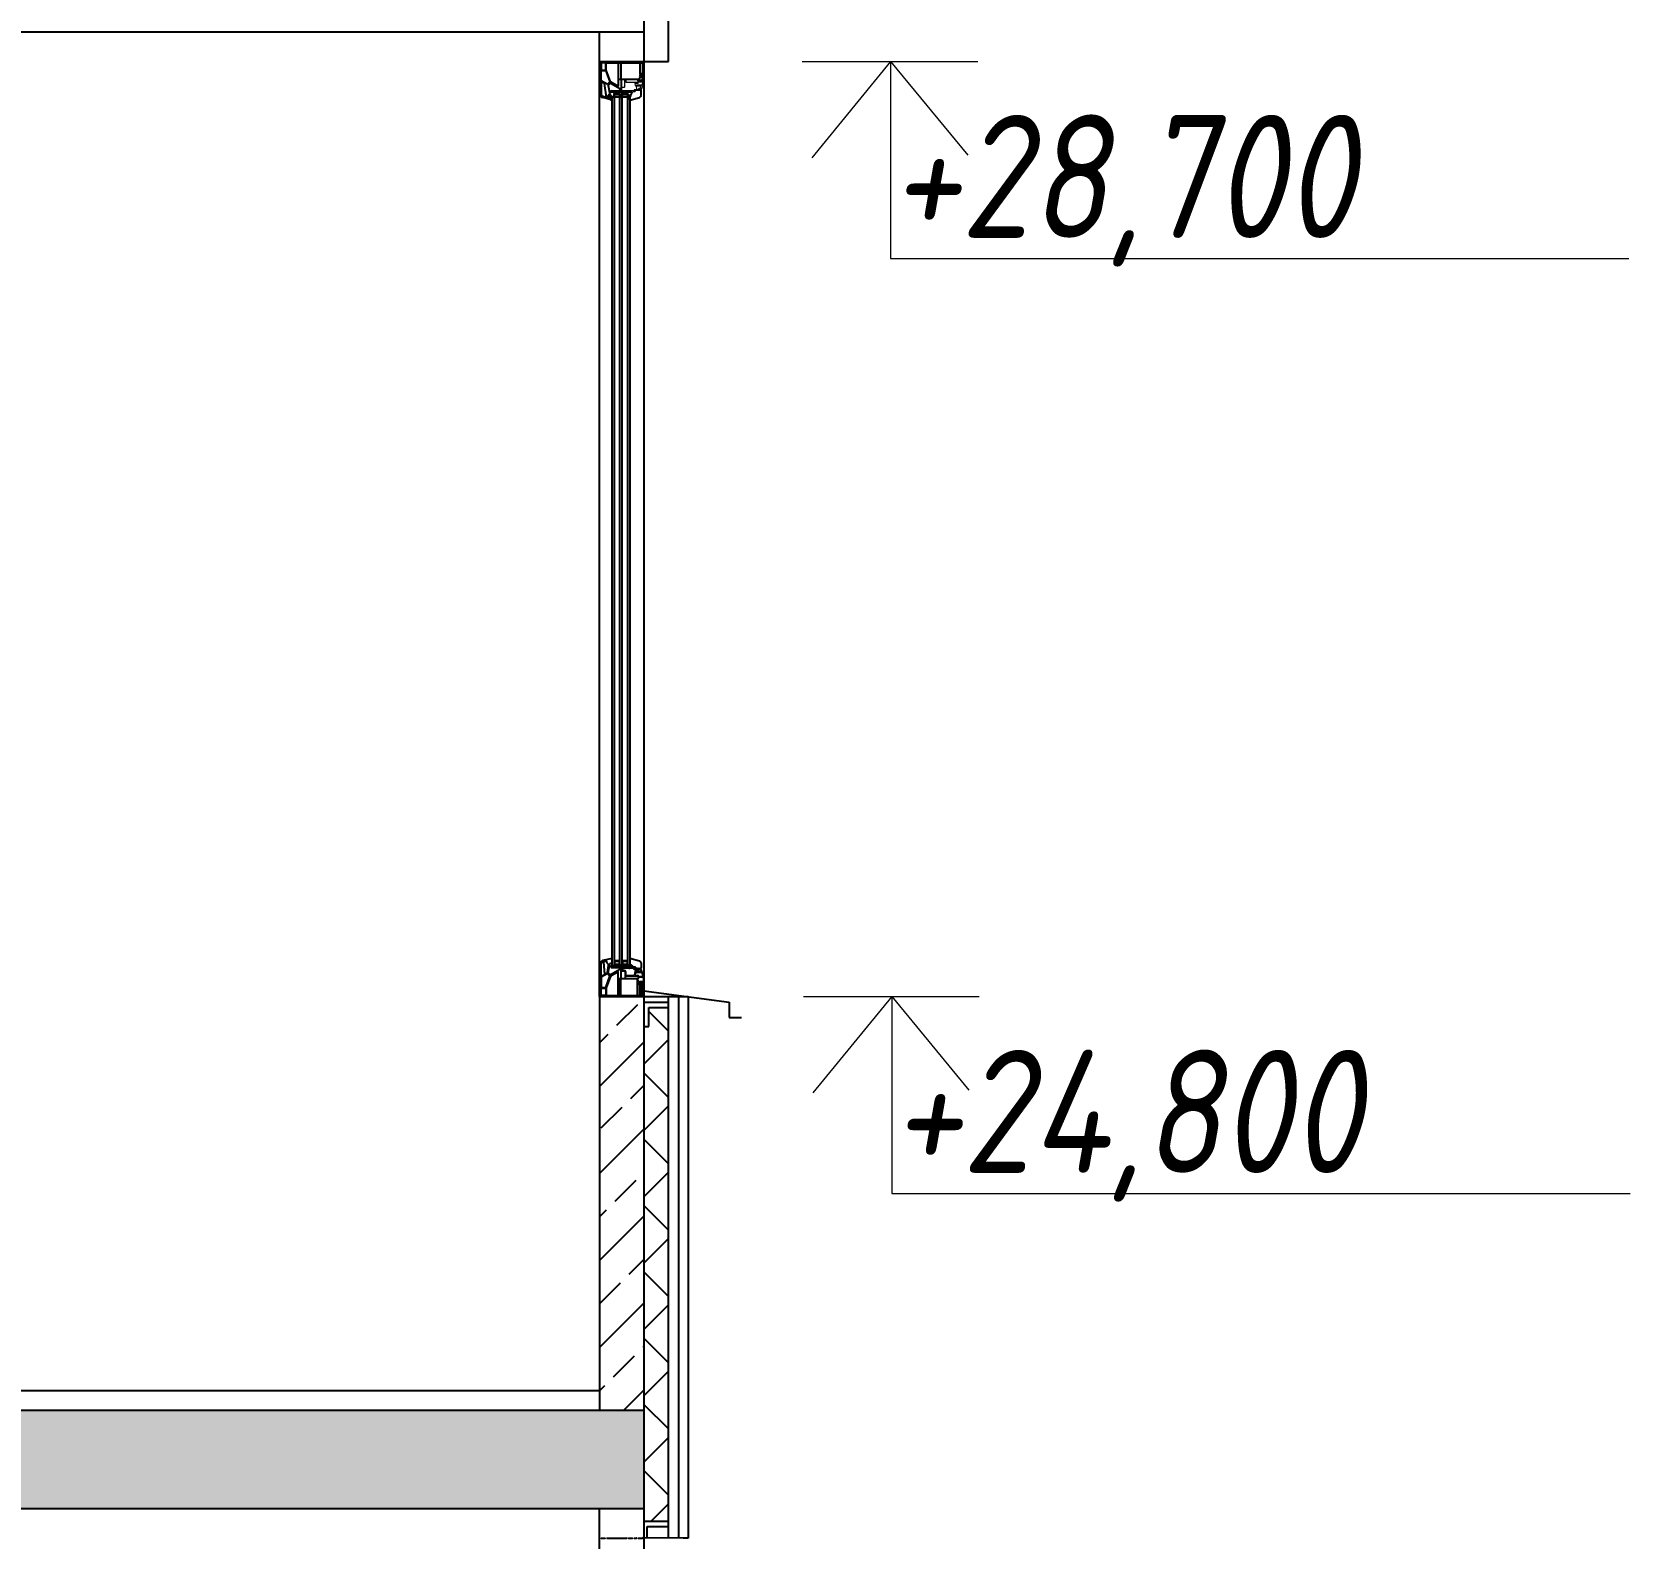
# Model space of a CAD drawing. Header units: millimetres. Extents: x -257254 to 390979, y -202328 to 355504.
# Drawn here: x 100926 to 104172, y 60875 to 63935 of the extents above; entities that cross this region are included whole.
import ezdxf
from ezdxf.enums import TextEntityAlignment as Align

# ---------------------------------------------------------------- set-up
doc = ezdxf.new("R2010")
doc.units = ezdxf.units.MM
doc.layers.get('0').update_dxf_attribs({"lineweight": 25})
for name, color, linetype in [('G_S1', 3, 'Continuous'), ('GASKET', 5, 'Continuous'), ('PVC', 7, 'Continuous'), ('разрез', 40, 'Continuous')]:
    doc.layers.add(name, color=color, linetype=linetype)
doc.layers.add('RAZMER', color=250, linetype='Continuous', lineweight=13)
doc.layers.add('покрытия', color=6, linetype='Continuous', lineweight=18)
doc.styles.add('SIMPLEX', font='simplex.shx', dxfattribs={"width": 0.8, "oblique": 10})

msp = doc.modelspace()

# ---------------------------------------------------------------- hatches: boundary and pattern name
at = {"layer": 'разрез'}
h = msp.add_hatch(dxfattribs=at)
h.set_pattern_fill('JIS_STN_2.5', color=256, scale=50)
h.set_pattern_definition([(45, (-80.35, 20975.46), (-88.38835, 88.38835), []), (45, (7.9, 20975.46), (-88.38835, 88.38835), [60, -25])])
h.paths.add_polyline_path([(102168.67558, 61950.80058), (102157.29381, 61975.34196), (102090.48815, 61975.34196), (102078.67558, 61950.80058), (102078.67558, 61135.34196), (102168.67558, 61135.34196)])
h = msp.add_hatch(dxfattribs=at)
h.set_pattern_fill('NET', color=256, scale=30, angle=45)
h.set_pattern_definition([(45, (-80, 0), (-67.35192, 67.35192), []), (135, (-80, 0), (-67.35192, -67.35192), [])])
h.paths.add_polyline_path([(102219.02596, 61953.3795), (102179.02596, 61953.3795), (102179.02596, 61914.47947), (102169.02596, 61914.47947), (102169.02596, 60909.00971), (102219.02596, 60909.00971)])
h = msp.add_hatch(dxfattribs=at)
h.set_pattern_fill('JIS_STN_2.5', color=256, scale=50)
h.set_pattern_definition([(45, (1e-07, 21000), (-88.38835, 88.38835), []), (45, (88.25, 21000), (-88.38835, 88.38835), [60, -25])])
h.paths.add_polyline_path([(92229.02595, 61135.34196), (89829.02595, 61135.34196), (89829.02595, 60935.34196), (92229.02595, 60935.34196)])
h.paths.add_polyline_path([(96429.02596, 61135.34196), (92229.02596, 61135.34196), (92229.02596, 61015.34196), (92229.02595, 60935.34196), (96429.02596, 60935.34196)])
h.paths.add_polyline_path([(100629.02596, 61135.34196), (96429.02596, 61135.34196), (96429.02596, 60935.34196), (100629.02596, 60935.34196)])
h.paths.add_polyline_path([(102169.02596, 61135.34196), (100629.02596, 61135.34196), (100629.02596, 60935.34196), (102169.02596, 60935.34196)])

# ---------------------------------------------------------------- linework, layer by layer
at = {"color": 1, "linetype": 'Continuous', "lineweight": 25}
for p, q in [((102102.22347, 63812.94867), (102142.23375, 63815.93684)), ((102142.23375, 63812.94867), (102102.22347, 63815.93684)), ((102102.22347, 62037.62609), (102142.23375, 62034.63792)), ((102142.23375, 62037.62609), (102102.22347, 62034.63792))]:
    msp.add_line(p, q, dxfattribs=at)
at = {"color": 5}
for p, q in [((102109.26072, 63809.16832), (102108.26072, 63809.16832)), ((102109.26072, 63808.16832), (102108.26072, 63808.16832)), ((102109.26072, 63807.16832), (102108.26072, 63807.16832)), ((102109.26072, 63806.16832), (102108.26072, 63806.16832)), ((102109.26072, 63805.16832), (102108.26072, 63805.16832)), ((102109.26072, 63804.16832), (102108.26072, 63804.16832)), ((102109.26072, 63803.66832), (102108.26072, 63803.66832)), ((102109.26072, 63809.16832), (102109.26072, 63810.16832)), ((102109.26072, 63803.66832), (102109.26072, 63802.66832)), ((102110.26072, 63809.16832), (102110.26072, 63810.16832)), ((102110.26072, 63803.66832), (102110.26072, 63802.66832)), ((102111.26072, 63809.16832), (102111.26072, 63810.16832)), ((102111.26072, 63803.66832), (102111.26072, 63802.66832)), ((102112.26072, 63809.16832), (102112.26072, 63810.16832)), ((102112.26072, 63803.66832), (102112.26072, 63802.66832)), ((102113.26072, 63809.16832), (102113.26072, 63810.16832)), ((102113.26072, 63803.66832), (102113.26072, 63802.66832)), ((102114.26072, 63809.16832), (102114.26072, 63810.16832)), ((102114.26072, 63803.66832), (102114.26072, 63802.66832)), ((102115.26072, 63809.16832), (102115.26072, 63810.16832)), ((102115.26072, 63803.66832), (102115.26072, 63802.66832)), ((102116.26072, 63809.16832), (102116.26072, 63810.16832)), ((102116.26072, 63803.66832), (102116.26072, 63802.66832)), ((102117.26072, 63809.16832), (102117.26072, 63810.16832)), ((102117.26072, 63803.66832), (102117.26072, 63802.66832)), ((102118.26072, 63809.16832), (102118.26072, 63810.16832)), ((102118.26072, 63803.66832), (102118.26072, 63802.66832)), ((102119.26072, 63809.16832), (102119.26072, 63810.16832)), ((102119.26072, 63809.16832), (102119.26072, 63810.16832)), ((102119.26072, 63809.16832), (102120.26072, 63809.16832)), ((102120.26072, 63808.16832), (102119.26072, 63808.16832)), ((102120.26072, 63807.16832), (102119.26072, 63807.16832)), ((102120.26072, 63806.16832), (102119.26072, 63806.16832)), ((102120.26072, 63805.16832), (102119.26072, 63805.16832)), ((102120.26072, 63804.16832), (102119.26072, 63804.16832)), ((102119.26072, 63803.66832), (102119.26072, 63802.66832)), ((102119.26072, 63803.66832), (102119.26072, 63802.66832)), ((102119.26072, 63803.66832), (102120.26072, 63803.66832)), ((102120.26072, 63809.16832), (102120.26072, 63810.16832)), ((102120.26072, 63803.66832), (102120.26072, 63802.66832)), ((102125.26072, 63809.16832), (102124.26072, 63809.16832)), ((102125.26072, 63808.16832), (102124.26072, 63808.16832)), ((102125.26072, 63807.16832), (102124.26072, 63807.16832)), ((102125.26072, 63806.16832), (102124.26072, 63806.16832)), ((102125.26072, 63805.16832), (102124.26072, 63805.16832)), ((102125.26072, 63804.16832), (102124.26072, 63804.16832)), ((102125.26072, 63803.66832), (102124.26072, 63803.66832)), ((102125.26072, 63809.16832), (102125.26072, 63810.16832)), ((102125.26072, 63803.66832), (102125.26072, 63802.66832)), ((102126.26072, 63809.16832), (102126.26072, 63810.16832)), ((102126.26072, 63803.66832), (102126.26072, 63802.66832)), ((102127.26072, 63809.16832), (102127.26072, 63810.16832)), ((102127.26072, 63803.66832), (102127.26072, 63802.66832)), ((102128.26072, 63809.16832), (102128.26072, 63810.16832)), ((102128.26072, 63803.66832), (102128.26072, 63802.66832)), ((102129.26072, 63809.16832), (102129.26072, 63810.16832)), ((102129.26072, 63803.66832), (102129.26072, 63802.66832)), ((102130.26072, 63809.16832), (102130.26072, 63810.16832)), ((102130.26072, 63803.66832), (102130.26072, 63802.66832)), ((102131.26072, 63809.16832), (102131.26072, 63810.16832)), ((102131.26072, 63803.66832), (102131.26072, 63802.66832)), ((102132.26072, 63809.16832), (102132.26072, 63810.16832)), ((102132.26072, 63803.66832), (102132.26072, 63802.66832)), ((102133.26072, 63809.16832), (102133.26072, 63810.16832)), ((102133.26072, 63803.66832), (102133.26072, 63802.66832)), ((102134.26072, 63809.16832), (102134.26072, 63810.16832)), ((102134.26072, 63803.66832), (102134.26072, 63802.66832)), ((102135.26072, 63809.16832), (102135.26072, 63810.16832)), ((102135.26072, 63809.16832), (102135.26072, 63810.16832)), ((102135.26072, 63809.16832), (102136.26072, 63809.16832)), ((102136.26072, 63808.16832), (102135.26072, 63808.16832)), ((102136.26072, 63807.16832), (102135.26072, 63807.16832)), ((102136.26072, 63806.16832), (102135.26072, 63806.16832)), ((102136.26072, 63805.16832), (102135.26072, 63805.16832)), ((102136.26072, 63804.16832), (102135.26072, 63804.16832)), ((102135.26072, 63803.66832), (102135.26072, 63802.66832)), ((102135.26072, 63803.66832), (102135.26072, 63802.66832)), ((102135.26072, 63803.66832), (102136.26072, 63803.66832)), ((102136.26072, 63809.16832), (102136.26072, 63810.16832)), ((102136.26072, 63803.66832), (102136.26072, 63802.66832)), ((102109.26072, 62046.90644), (102108.26072, 62046.90644)), ((102109.26072, 62046.40644), (102108.26072, 62046.40644)), ((102109.26072, 62046.90644), (102109.26072, 62047.90644)), ((102110.26072, 62046.90644), (102110.26072, 62047.90644)), ((102111.26072, 62046.90644), (102111.26072, 62047.90644)), ((102112.26072, 62046.90644), (102112.26072, 62047.90644)), ((102113.26072, 62046.90644), (102113.26072, 62047.90644)), ((102114.26072, 62046.90644), (102114.26072, 62047.90644)), ((102115.26072, 62046.90644), (102115.26072, 62047.90644)), ((102116.26072, 62046.90644), (102116.26072, 62047.90644)), ((102117.26072, 62046.90644), (102117.26072, 62047.90644)), ((102118.26072, 62046.90644), (102118.26072, 62047.90644)), ((102119.26072, 62046.90644), (102119.26072, 62047.90644)), ((102119.26072, 62046.90644), (102119.26072, 62047.90644)), ((102119.26072, 62046.90644), (102120.26072, 62046.90644)), ((102120.26072, 62046.40644), (102119.26072, 62046.40644)), ((102120.26072, 62046.90644), (102120.26072, 62047.90644)), ((102125.26072, 62046.90644), (102124.26072, 62046.90644)), ((102125.26072, 62046.40644), (102124.26072, 62046.40644)), ((102125.26072, 62046.90644), (102125.26072, 62047.90644)), ((102126.26072, 62046.90644), (102126.26072, 62047.90644)), ((102127.26072, 62046.90644), (102127.26072, 62047.90644)), ((102128.26072, 62046.90644), (102128.26072, 62047.90644)), ((102129.26072, 62046.90644), (102129.26072, 62047.90644)), ((102130.26072, 62046.90644), (102130.26072, 62047.90644)), ((102131.26072, 62046.90644), (102131.26072, 62047.90644)), ((102132.26072, 62046.90644), (102132.26072, 62047.90644)), ((102133.26072, 62046.90644), (102133.26072, 62047.90644)), ((102134.26072, 62046.90644), (102134.26072, 62047.90644)), ((102135.26072, 62046.90644), (102135.26072, 62047.90644)), ((102135.26072, 62046.90644), (102135.26072, 62047.90644)), ((102135.26072, 62046.90644), (102136.26072, 62046.90644)), ((102136.26072, 62046.40644), (102135.26072, 62046.40644)), ((102136.26072, 62046.90644), (102136.26072, 62047.90644)), ((102109.26072, 62045.40644), (102108.26072, 62045.40644)), ((102109.26072, 62044.40644), (102108.26072, 62044.40644)), ((102109.26072, 62043.40644), (102108.26072, 62043.40644)), ((102109.26072, 62042.40644), (102108.26072, 62042.40644)), ((102109.26072, 62041.40644), (102108.26072, 62041.40644)), ((102109.26072, 62041.40644), (102109.26072, 62040.40644)), ((102110.26072, 62041.40644), (102110.26072, 62040.40644)), ((102111.26072, 62041.40644), (102111.26072, 62040.40644)), ((102112.26072, 62041.40644), (102112.26072, 62040.40644)), ((102113.26072, 62041.40644), (102113.26072, 62040.40644)), ((102114.26072, 62041.40644), (102114.26072, 62040.40644)), ((102115.26072, 62041.40644), (102115.26072, 62040.40644)), ((102116.26072, 62041.40644), (102116.26072, 62040.40644)), ((102117.26072, 62041.40644), (102117.26072, 62040.40644)), ((102118.26072, 62041.40644), (102118.26072, 62040.40644)), ((102120.26072, 62045.40644), (102119.26072, 62045.40644)), ((102120.26072, 62044.40644), (102119.26072, 62044.40644)), ((102120.26072, 62043.40644), (102119.26072, 62043.40644)), ((102120.26072, 62042.40644), (102119.26072, 62042.40644)), ((102119.26072, 62041.40644), (102119.26072, 62040.40644)), ((102119.26072, 62041.40644), (102119.26072, 62040.40644)), ((102119.26072, 62041.40644), (102120.26072, 62041.40644)), ((102120.26072, 62041.40644), (102120.26072, 62040.40644)), ((102125.26072, 62045.40644), (102124.26072, 62045.40644)), ((102125.26072, 62044.40644), (102124.26072, 62044.40644)), ((102125.26072, 62043.40644), (102124.26072, 62043.40644)), ((102125.26072, 62042.40644), (102124.26072, 62042.40644)), ((102125.26072, 62041.40644), (102124.26072, 62041.40644)), ((102125.26072, 62041.40644), (102125.26072, 62040.40644)), ((102126.26072, 62041.40644), (102126.26072, 62040.40644)), ((102127.26072, 62041.40644), (102127.26072, 62040.40644)), ((102128.26072, 62041.40644), (102128.26072, 62040.40644)), ((102129.26072, 62041.40644), (102129.26072, 62040.40644)), ((102130.26072, 62041.40644), (102130.26072, 62040.40644)), ((102131.26072, 62041.40644), (102131.26072, 62040.40644)), ((102132.26072, 62041.40644), (102132.26072, 62040.40644)), ((102133.26072, 62041.40644), (102133.26072, 62040.40644)), ((102134.26072, 62041.40644), (102134.26072, 62040.40644)), ((102136.26072, 62045.40644), (102135.26072, 62045.40644)), ((102136.26072, 62044.40644), (102135.26072, 62044.40644)), ((102136.26072, 62043.40644), (102135.26072, 62043.40644)), ((102136.26072, 62042.40644), (102135.26072, 62042.40644)), ((102135.26072, 62041.40644), (102135.26072, 62040.40644)), ((102135.26072, 62041.40644), (102135.26072, 62040.40644)), ((102135.26072, 62041.40644), (102136.26072, 62041.40644)), ((102136.26072, 62041.40644), (102136.26072, 62040.40644))]:
    msp.add_line(p, q, dxfattribs=at)
for points in [[(102116.61489, 63825.34444, -0.5773502692), (102116.16489, 63825.08464), (102101.21313, 63833.71704, -0.1763269807), (102101.08122, 63833.87425), (102092.53299, 63857.36032, -0.0874886635), (102092.51489, 63857.46293), (102092.51489, 63872.41003, -0.4142135624), (102092.81489, 63872.71003), (102116.31489, 63872.71003, -0.4142135624), (102116.61489, 63872.41003)], [(102116.61489, 62025.23032, 0.5773502692), (102116.16489, 62025.49013), (102101.21312, 62016.85772, 0.1763269807), (102101.08122, 62016.70052), (102092.53299, 61993.21444, 0.0874886635), (102092.51489, 61993.11184), (102092.51489, 61978.16474, 0.4142135624), (102092.81489, 61977.86474), (102116.31489, 61977.86474, 0.4142135624), (102116.61489, 61978.16474)]]:
    msp.add_lwpolyline(points, format="xyb", close=True)
at = {"color": 1, "linetype": 'Continuous', "lineweight": 25}
for points in [[(102104.23325, 63812.94867), (102102.22347, 63812.94867), (102102.22347, 63815.93684), (102142.23375, 63815.93684), (102142.23375, 63812.94867)], [(102104.23325, 62037.62609), (102102.22347, 62037.62609), (102102.22347, 62034.63792), (102142.23375, 62034.63792), (102142.23375, 62037.62609)]]:
    msp.add_lwpolyline(points, close=True, dxfattribs=at)
at = {"color": 5}
for points in [[(102120.26072, 63810.16832), (102120.26072, 63802.66832), (102108.26072, 63802.66832), (102108.26072, 63810.16832)], [(102119.26072, 63809.16832), (102119.26072, 63803.66832), (102109.26072, 63803.66832), (102109.26072, 63809.16832)], [(102136.26072, 63810.16832), (102136.26072, 63802.66832), (102124.26072, 63802.66832), (102124.26072, 63810.16832)], [(102135.26072, 63809.16832), (102135.26072, 63803.66832), (102125.26072, 63803.66832), (102125.26072, 63809.16832)], [(102120.26072, 62040.40644), (102120.26072, 62047.90644), (102108.26072, 62047.90644), (102108.26072, 62040.40644)], [(102119.26072, 62041.40644), (102119.26072, 62046.90644), (102109.26072, 62046.90644), (102109.26072, 62041.40644)], [(102136.26072, 62040.40644), (102136.26072, 62047.90644), (102124.26072, 62047.90644), (102124.26072, 62040.40644)], [(102135.26072, 62041.40644), (102135.26072, 62046.90644), (102125.26072, 62046.90644), (102125.26072, 62041.40644)]]:
    msp.add_lwpolyline(points, close=True, dxfattribs=at)
at = {"layer": 'G_S1'}
for points in [[(102104.26072, 62037.62609), (102104.26072, 63802.66842), (102108.26072, 63802.66823), (102108.26072, 62037.62609)], [(102120.26072, 62037.62609), (102120.26072, 63802.66842), (102124.26072, 63802.66823), (102124.26072, 62037.62609)], [(102136.26072, 62037.62704), (102136.26069, 63803.16842), (102140.26069, 63803.16823), (102140.26072, 62037.62704)]]:
    msp.add_lwpolyline(points, close=True, dxfattribs=at)
at = {"layer": 'GASKET', "color": 5, "linetype": 'Continuous'}
msp.add_lwpolyline([(102101.59073, 63806.79046, 0.4142135624), (102100.89073, 63807.49046), (102100.79073, 63807.49046, 0.4142135624), (102100.49073, 63807.19046), (102100.49073, 63806.34405), (102100.19073, 63806.17085, -0.5773502692), (102099.29073, 63806.69046), (102099.29073, 63807.14046, 0.4142135624), (102098.79073, 63807.64046), (102098.49073, 63807.64046, 0.0200240707), (102098.21073, 63807.62925, 0.3909468838), (102097.29073, 63806.63245), (102097.29073, 63801.64848, 0.3909468838), (102098.21073, 63800.65168), (102098.49073, 63800.64046), (102098.79073, 63800.64046, 0.4142135624), (102099.29073, 63801.14046), (102099.29073, 63801.59046, -0.5773502692), (102100.19073, 63802.11008), (102100.49073, 63801.93687), (102100.49073, 63797.89006), (102103.87457, 63796.87564, 0.5023341752), (102104.26072, 63797.16301), (102104.26073, 63803.92482), (102101.82345, 63804.65548, -0.349418093), (102101.59073, 63804.94784)], format="xyb", close=True, dxfattribs=at)
at = {"layer": 'PVC'}
for p, q in [((102078.93981, 63809.76937), (102078.93981, 63875.2328)), ((102081.80766, 63875.26082), (102090.402, 63875.26082)), ((102081.89381, 63875.2328), (102090.48815, 63875.2328)), ((102093.77761, 63875.26082), (102134.102, 63875.26082)), ((102137.47761, 63875.26082), (102146.07195, 63875.26082)), ((102137.56376, 63875.2328), (102146.1581, 63875.2328)), ((102149.43981, 63875.26082), (102153.83981, 63875.26082)), ((102157.20766, 63875.26082), (102166.07195, 63875.26082)), ((102157.29381, 63875.2328), (102166.1581, 63875.2328)), ((102168.93981, 63875.26082), (102168.93981, 63836.71082)), ((102122.93981, 63837.96082), (102122.93981, 63816.46082)), ((102123.02596, 63837.9328), (102123.02596, 63816.4328)), ((102157.00107, 63838.96082), (102123.93981, 63838.96082)), ((102157.08722, 63838.9328), (102124.02596, 63838.9328)), ((102156.95003, 63836.33846), (102157.48404, 63838.33141)), ((102157.03618, 63836.31045), (102157.57019, 63838.30339)), ((102159.97294, 63836.14169), (102157.25969, 63835.96148)), ((102160.05909, 63836.11368), (102157.34584, 63835.93346)), ((102160.36764, 63842.96082), (102159.36764, 63841.96082)), ((102159.36764, 63841.96082), (102160.42977, 63836.74028)), ((102160.45379, 63842.9328), (102159.45379, 63841.9328)), ((102159.45379, 63841.9328), (102160.51592, 63836.71226)), ((102165.13981, 63842.96082), (102160.36764, 63842.96082)), ((102165.22596, 63842.9328), (102160.45379, 63842.9328)), ((102164.4474, 63836.7314), (102164.64423, 63837.84764)), ((102164.53355, 63836.70338), (102164.73038, 63837.81963)), ((102167.68981, 63835.96082), (102164.90667, 63836.14567)), ((102167.77596, 63835.9328), (102164.99282, 63836.11766)), ((102165.13663, 63838.26082), (102166.13981, 63838.26082)), ((102165.22278, 63838.2328), (102166.22596, 63838.2328)), ((102166.63981, 63838.76082), (102166.63981, 63841.46082)), ((102166.72596, 63838.7328), (102166.72596, 63841.4328)), ((102168.18981, 63835.96082), (102167.68981, 63835.96082)), ((102168.27596, 63835.9328), (102167.77596, 63835.9328)), ((102168.93981, 63836.71082), (102168.18981, 63835.96082)), ((102100.06216, 63797.97104), (102084.86925, 63802.04197)), ((102096.455, 63826.495), (102098.89423, 63812.66143)), ((102096.54115, 63826.46698), (102098.98038, 63812.63342)), ((102100.02488, 63830.66792), (102096.73509, 63827.37813)), ((102100.11103, 63830.63991), (102096.82124, 63827.35012)), ((102098.73981, 63807.61082), (102098.43981, 63807.61082)), ((102098.43981, 63800.61082), (102098.73981, 63800.61082)), ((102098.82596, 63807.5828), (102098.52596, 63807.5828)), ((102098.52596, 63800.5828), (102098.82596, 63800.5828)), ((102098.93981, 63812.14049), (102098.93981, 63809.46082)), ((102099.02596, 63812.11247), (102099.02596, 63809.4328)), ((102099.23981, 63806.66082), (102099.23981, 63807.11082)), ((102099.23981, 63801.11082), (102099.23981, 63801.56082)), ((102099.32596, 63806.6328), (102099.32596, 63807.0828)), ((102099.32596, 63801.0828), (102099.32596, 63801.5328)), ((102100.43981, 63806.31441), (102100.13981, 63806.1412)), ((102100.13981, 63802.08043), (102100.43981, 63801.90723)), ((102100.52596, 63806.28639), (102100.22596, 63806.11319)), ((102100.22596, 63802.05242), (102100.52596, 63801.87921)), ((102100.43981, 63807.96082), (102100.43981, 63806.31441)), ((102100.43981, 63801.90723), (102100.43981, 63798.26082)), ((102100.52596, 63807.9328), (102100.52596, 63806.28639)), ((102100.52596, 63801.87921), (102100.52596, 63798.2328)), ((102119.93981, 63820.02588), (102101.23198, 63830.82684)), ((102120.02596, 63819.99786), (102101.31813, 63830.79883)), ((102120.43981, 63816.46082), (102120.43981, 63819.15985)), ((102120.52596, 63816.4328), (102120.52596, 63819.13184)), ((102122.43981, 63815.96082), (102120.93981, 63815.96082)), ((102122.52596, 63815.9328), (102121.02596, 63815.9328)), ((102140.26069, 63802.80664), (102145.78549, 63813.5819)), ((102140.26069, 63797.2328), (102140.26069, 63808.38047)), ((102140.26069, 63796.94872), (102160.31159, 63802.5115)), ((102143.35034, 63806.04184), (102143.52596, 63806.04184)), ((102147.94405, 63814.9328), (102151.02596, 63814.9328)), ((102151.52596, 63815.4328), (102151.52596, 63815.8328)), ((102153.62596, 63817.9328), (102155.93763, 63817.9328)), ((102155.93763, 63817.9328), (102162.27596, 63817.9328)), ((102158.77596, 63820.1328), (102158.49151, 63818.51963)), ((102163.02596, 63817.1828), (102162.27596, 63817.9328)), ((102163.02596, 63806.29926), (102163.02596, 63817.1828)), ((102143.82596, 63796.9328), (102143.82596, 63796.9328)), ((102104.26072, 62052.63174), (102084.9554, 62048.56081)), ((102140.26072, 62053.62604), (102160.31159, 62048.06327)), ((102079.02596, 62040.83341), (102079.02596, 61975.34196)), ((102096.54115, 62024.10778), (102098.98038, 62037.94135)), ((102100.11103, 62019.93486), (102096.82124, 62023.22465)), ((102099.02596, 62038.46229), (102099.02596, 62041.14196)), ((102120.02596, 62030.5769), (102101.31813, 62019.77594)), ((102120.52596, 62034.14196), (102120.52596, 62031.44293)), ((102122.52596, 62034.64196), (102121.02596, 62034.64196)), ((102123.02596, 62012.64196), (102123.02596, 62034.14196)), ((102140.26072, 62041.1452), (102145.78549, 62036.99287)), ((102147.94405, 62035.64196), (102151.02596, 62035.64196)), ((102151.52596, 62035.14196), (102151.52596, 62034.74196)), ((102153.62596, 62032.64196), (102155.93763, 62032.64196)), ((102154.67596, 62028.64196), (102155.13865, 62028.64196)), ((102154.67596, 62026.64196), (102156.29335, 62026.64196)), ((102155.57166, 62028.89196), (102156.58894, 62030.65394)), ((102156.64833, 62030.99077), (102156.43004, 62032.22879)), ((102156.72636, 62026.89196), (102158.77596, 62030.44196)), ((102157.03618, 62014.26432), (102157.57019, 62012.27137)), ((102164.99282, 62014.45711), (102157.34584, 62014.6413)), ((102158.77596, 62030.44196), (102158.49151, 62032.05514)), ((102158.98391, 62032.64196), (102162.27596, 62032.64196)), ((102163.02596, 62033.39196), (102162.27596, 62032.64196)), ((102163.02596, 62044.2755), (102163.02596, 62033.39196)), ((102167.77596, 62014.64196), (102164.99282, 62014.45711)), ((102168.27596, 62014.64196), (102167.77596, 62014.64196)), ((102169.02596, 62013.89196), (102168.27596, 62014.64196)), ((102169.02596, 61975.34196), (102169.02596, 62013.89196)), ((102157.08722, 62011.64196), (102124.02596, 62011.64196)), ((102079.02596, 61975.34196), (102090.48815, 61975.34196)), ((102090.48815, 61975.34196), (102157.29381, 61975.34196)), ((102157.29381, 61975.34196), (102169.02596, 61975.34196)), ((102081.80766, 60875.26082), (102090.402, 60875.26082)), ((102093.77761, 60875.26082), (102134.102, 60875.26082)), ((102137.47761, 60875.26082), (102146.07195, 60875.26082)), ((102149.43981, 60875.26082), (102153.83981, 60875.26082)), ((102157.20766, 60875.26082), (102166.07195, 60875.26082)), ((102168.93981, 60875.26082), (102168.93981, 60836.71082))]:
    msp.add_line(p, q, dxfattribs=at)
at = {"layer": 'PVC', "linetype": 'Continuous', "lineweight": 0}
for p, q in [((102130.02596, 63823.9328), (102130.02596, 63838.4328)), ((102130.52596, 63838.9328), (102131.52596, 63838.9328)), ((102132.02596, 63838.4328), (102132.02596, 63833.9328)), ((102132.52596, 63833.4328), (102156.36792, 63833.4328)), ((102151.62143, 63831.4328), (102156.36792, 63831.4328)), ((102159.32596, 63835.9328), (102164.98391, 63835.9328)), ((102159.32596, 63833.9328), (102166.52391, 63833.9328)), ((102169.02596, 63832.9328), (102163.02596, 63818.6828)), ((102166.98473, 63833.23877), (102164.45824, 63827.23836)), ((102164.98391, 63835.9328), (102168.27596, 63835.9328)), ((102124.02592, 63816.43684), (102124.02592, 63822.9328)), ((102124.52592, 63823.4328), (102129.52596, 63823.4328)), ((102138.72592, 63815.93684), (102124.52592, 63815.93684)), ((102139.02592, 63816.23684), (102138.72592, 63815.93684)), ((102139.32592, 63815.93684), (102139.02592, 63816.23684)), ((102148.52592, 63815.93684), (102139.32592, 63815.93684)), ((102149.02592, 63817.43684), (102149.02592, 63816.43684)), ((102151.39671, 63817.93684), (102149.52592, 63817.93684)), ((102152.02693, 63826.43176), (102151.13146, 63830.83312)), ((102154.05909, 63818.11368), (102151.39671, 63817.93684)), ((102153.03916, 63826.34661), (102152.87045, 63826.17789)), ((102154.45379, 63824.9328), (102153.45379, 63823.9328)), ((102153.45379, 63823.9328), (102154.51592, 63818.71226)), ((102163.99742, 63826.93239), (102154.45338, 63826.93239)), ((102162.19192, 63824.9328), (102154.45379, 63824.9328)), ((102158.53355, 63818.70338), (102158.76564, 63820.01963)), ((102161.77596, 63817.9328), (102158.99282, 63818.11766)), ((102159.25804, 63820.4328), (102160.71824, 63820.4328)), ((102161.17906, 63820.73877), (102162.65274, 63824.23877)), ((102162.27596, 63817.9328), (102161.77596, 63817.9328)), ((102163.02596, 63818.6828), (102162.27596, 63817.9328)), ((102124.02592, 62034.13792), (102124.02592, 62027.64196)), ((102138.72592, 62034.63792), (102124.52592, 62034.63792)), ((102124.52592, 62027.14196), (102129.52596, 62027.14196)), ((102126.02592, 62032.13792), (102126.02592, 62029.64196)), ((102137.97236, 62032.63792), (102126.52592, 62032.63792)), ((102126.52592, 62029.14196), (102129.52596, 62029.14196)), ((102130.02596, 62026.64196), (102130.02596, 62012.14196)), ((102132.02596, 62026.64196), (102132.02596, 62019.64196)), ((102132.02596, 62012.14196), (102132.02596, 62016.64196)), ((102132.52596, 62019.14196), (102149.4784, 62019.14196)), ((102132.52596, 62017.14196), (102156.36792, 62017.14196)), ((102139.02592, 62034.33792), (102138.72592, 62034.63792)), ((102139.32592, 62034.63792), (102139.02592, 62034.33792)), ((102148.52592, 62034.63792), (102139.32592, 62034.63792)), ((102146.70673, 62032.63792), (102140.07949, 62032.63792)), ((102149.02592, 62033.13792), (102149.02592, 62034.13792)), ((102150.86024, 62030.66915), (102149.36024, 62030.66915)), ((102151.39671, 62032.63792), (102149.52592, 62032.63792)), ((102149.96837, 62019.54228), (102152.09979, 62030.01858)), ((102151.64297, 62030.61716), (102150.86024, 62030.66915)), ((102152.02693, 62024.14301), (102151.13146, 62019.74165)), ((102154.05909, 62032.46109), (102151.39671, 62032.63792)), ((102151.62143, 62019.14196), (102156.36792, 62019.14196)), ((102153.03916, 62024.22816), (102152.87045, 62024.39688)), ((102153.45379, 62026.64196), (102154.51592, 62031.8625)), ((102154.45379, 62025.64196), (102153.45379, 62026.64196)), ((102163.99742, 62023.64237), (102154.45338, 62023.64237)), ((102162.19192, 62025.64196), (102154.45379, 62025.64196)), ((102158.53355, 62031.87138), (102158.76564, 62030.55514)), ((102161.77596, 62032.64196), (102158.99282, 62032.45711)), ((102159.25804, 62030.14196), (102160.71824, 62030.14196)), ((102159.32596, 62016.64196), (102166.52391, 62016.64196)), ((102159.32596, 62014.64196), (102164.98391, 62014.64196)), ((102161.17906, 62029.83599), (102162.65274, 62026.33599)), ((102162.27596, 62032.64196), (102161.77596, 62032.64196)), ((102163.02596, 62031.89196), (102162.27596, 62032.64196)), ((102169.02596, 62017.64196), (102163.02596, 62031.89196)), ((102166.98473, 62017.33599), (102164.45824, 62023.3364)), ((102164.98391, 62014.64196), (102168.27596, 62014.64196)), ((102168.27596, 62014.64196), (102169.02596, 62015.39196)), ((102169.02596, 62015.39196), (102169.02596, 62017.64196)), ((102130.52596, 62011.64196), (102131.52596, 62011.64196))]:
    msp.add_line(p, q, dxfattribs=at)
at = {"layer": 'PVC'}
for points in [[(102100.14831, 63797.94302), (102084.9554, 63802.01395, -0.3394542589), (102079.02596, 63809.74136), (102079.02596, 63875.2328), (102169.02596, 63875.2328), (102169.02596, 63836.6828), (102168.27596, 63835.9328), (102169.02596, 63835.1828), (102169.02596, 63832.9328)], [(102121.82596, 63872.7328, -0.4142135624), (102122.32596, 63872.2328), (102122.32596, 63841.27346, -0.2522636525), (102122.10096, 63840.85588, 0.1521672479), (102120.78137, 63839.2453, -0.3056146846), (102120.31786, 63838.9328), (102117.82596, 63838.9328, -0.4142135624), (102117.32596, 63839.4328), (102117.32596, 63872.2328, -0.4142135624), (102117.82596, 63872.7328)], [(102117.82596, 63872.7328), (102165.72596, 63872.7328, -0.4142135624), (102166.22596, 63872.2328), (102166.22596, 63850.4328, -0.4142135624), (102165.72596, 63849.9328), (102161.72596, 63849.9328, -0.4142135624), (102161.22596, 63850.4328), (102161.22596, 63872.2328, -0.4142135624), (102161.72596, 63872.7328)], [(102121.82596, 61977.84196, 0.4142135624), (102122.32596, 61978.34196), (102122.32596, 62009.3013, 0.2522636525), (102122.10096, 62009.71889, -0.1521672479), (102120.78137, 62011.32946, 0.3056146846), (102120.31786, 62011.64196), (102117.82596, 62011.64196, 0.4142135624), (102117.32596, 62011.14196), (102117.32596, 61978.34196, 0.4142135624), (102117.82596, 61977.84196)], [(102117.82596, 61977.84196), (102165.72596, 61977.84196, 0.4142135624), (102166.22596, 61978.34196), (102166.22596, 62000.14196, 0.4142135624), (102165.72596, 62000.64196), (102161.72596, 62000.64196, 0.4142135624), (102161.22596, 62000.14196), (102161.22596, 61978.34196, 0.4142135624), (102161.72596, 61977.84196)]]:
    msp.add_lwpolyline(points, format="xyb", dxfattribs=at)
for points in [[(102082.32596, 63857.9828), (102090.92596, 63857.9828, 0.4142135624), (102091.42596, 63858.4828), (102091.42596, 63872.2328, 0.4142135624), (102090.92596, 63872.7328), (102082.32596, 63872.7328, 0.4142135624), (102081.82596, 63872.2328), (102081.82596, 63858.4828, 0.4142135624)], [(102092.52596, 63857.4328), (102092.52596, 63872.2328, -0.4142135624), (102093.02596, 63872.7328), (102116.12596, 63872.7328, -0.4142135624), (102116.62596, 63872.2328), (102116.62596, 63825.71363, -0.5773502692), (102115.87596, 63825.28062), (102102.56813, 63832.96389, 0.0791628029), (102101.53955, 63833.35765, -0.259106532), (102101.17276, 63833.6759)], [(102081.82596, 63856.3828, -0.4142135624), (102082.32596, 63856.8828), (102091.20544, 63856.8828, -0.3152987889), (102091.67529, 63856.55381), (102099.93255, 63833.86716, -0.415199181), (102099.63213, 63833.22574, 0.110368962), (102098.34326, 63832.40768), (102094.97492, 63829.03934, -0.3394542589), (102094.37137, 63828.95988), (102082.07596, 63836.05864, -0.2679491924), (102081.82596, 63836.49165)], [(102081.82596, 63834.06678), (102081.82596, 63809.74136, 0.3394542589), (102085.6801, 63804.71854), (102086.14624, 63804.59364, 0.0665911149), (102092.72885, 63802.82984), (102088.99819, 63830.45856, 0.2914734196), (102088.7501, 63830.93515), (102082.57596, 63834.49979, 0.5773502692)], [(102161.22596, 63848.3328, -0.4142135624), (102161.72596, 63848.8328), (102165.72596, 63848.8328, -0.4142135624), (102166.22596, 63848.3328), (102166.22596, 63845.9328, -0.4142135624), (102165.72596, 63845.4328), (102161.72596, 63845.4328, -0.4142135624), (102161.22596, 63845.9328)], [(102081.82596, 62016.50799), (102081.82596, 62040.83341, -0.3394542589), (102085.6801, 62045.85622), (102086.14624, 62045.98112, -0.4663076582), (102086.77375, 62045.54174), (102088.99819, 62020.11621, -0.2914734196), (102088.7501, 62019.63962), (102082.57596, 62016.07497, -0.5773502692)], [(102089.62644, 62020.96692), (102087.44496, 62045.90136, -0.3639702343), (102087.81365, 62046.4279), (102092.72885, 62047.74493, -0.5461192343), (102093.10233, 62047.40533, 0.3391374696), (102096.23429, 62041.49214, -0.2932527546), (102096.52596, 62041.03761), (102096.52596, 62038.41855), (102094.07913, 62024.5419, 0.1007420008), (102094.11581, 62023.14616, -0.3298024597), (102093.87864, 62022.60058), (102090.37454, 62020.57749, -0.5486187866)], [(102081.82596, 61994.19196, 0.4142135624), (102082.32596, 61993.69196), (102091.20544, 61993.69196, 0.3152987889), (102091.67529, 61994.02095), (102099.93255, 62016.7076, 0.415199181), (102099.63213, 62017.34903, -0.110368962), (102098.34326, 62018.16709), (102094.97492, 62021.53543, 0.3394542589), (102094.37137, 62021.61489), (102082.07596, 62014.51613, 0.2679491924), (102081.82596, 62014.08312)], [(102092.52596, 61993.14196), (102092.52596, 61978.34196, 0.4142135624), (102093.02596, 61977.84196), (102116.12596, 61977.84196, 0.4142135624), (102116.62596, 61978.34196), (102116.62596, 62024.86114, 0.5773502692), (102115.87596, 62025.29415), (102102.56813, 62017.61087, -0.0791628029), (102101.53955, 62017.21712, 0.259106532), (102101.17276, 62016.89886)], [(102082.32596, 61992.59196), (102090.92596, 61992.59196, -0.4142135624), (102091.42596, 61992.09196), (102091.42596, 61978.34196, -0.4142135624), (102090.92596, 61977.84196), (102082.32596, 61977.84196, -0.4142135624), (102081.82596, 61978.34196), (102081.82596, 61992.09196, -0.4142135624)], [(102155.52596, 62002.24196, 0.4142135624), (102156.02596, 62001.74196), (102160.02596, 62001.74196, 0.4142135624), (102160.52596, 62002.24196), (102160.52596, 62004.67263, 0.3728956847), (102160.09726, 62005.16751, -0.1619694649), (102158.68602, 62005.8742), (102157.68602, 62006.8742, -0.1989123674), (102156.95379, 62008.64196, 0.4142135624), (102156.45379, 62009.14196), (102156.02596, 62009.14196, 0.4142135624), (102155.52596, 62008.64196)], [(102155.52596, 61978.34196, 0.4142135624), (102156.02596, 61977.84196), (102160.02596, 61977.84196, 0.4142135624), (102160.52596, 61978.34196), (102160.52596, 62000.14196, 0.4142135624), (102160.02596, 62000.64196), (102156.02596, 62000.64196, 0.4142135624), (102155.52596, 62000.14196)], [(102161.22596, 62002.24196, 0.4142135624), (102161.72596, 62001.74196), (102165.72596, 62001.74196, 0.4142135624), (102166.22596, 62002.24196), (102166.22596, 62004.64196, 0.4142135624), (102165.72596, 62005.14196), (102161.72596, 62005.14196, 0.4142135624), (102161.22596, 62004.64196)]]:
    msp.add_lwpolyline(points, format="xyb", close=True, dxfattribs=at)
for centre, radius, start, end in [((102081.80766, 63875.76082), 0.5, 185.0000001, 270.0000001), ((102090.402, 63875.76082), 0.5, 270.0000001, 355.0000001), ((102093.77761, 63875.76082), 0.5, 185.0000001, 270.00000011), ((102134.102, 63875.76082), 0.5, 270.0000001, 355.0000001), ((102137.47761, 63875.76082), 0.5, 185.0000001, 270.0000001), ((102146.07195, 63875.76082), 0.5, 270.0000001, 355.0000001), ((102149.43981, 63875.76082), 0.5, 180.0000001, 270.0000001), ((102153.83981, 63875.76082), 0.5, 270.0000001, 0.0000001), ((102157.20766, 63875.76082), 0.5, 185.0000001, 270.00000011), ((102166.07195, 63875.76082), 0.5, 270.0000001, 355.0000001), ((102123.93981, 63837.96082), 1, 90.0000001, 180.0000001), ((102124.02596, 63837.9328), 1, 90.0000001, 180.0000001), ((102157.23981, 63836.26082), 0.3, 165.0000001, 273.8000001), ((102157.00107, 63838.46082), 0.5, 345.0000001, 90.0000001), ((102157.32596, 63836.2328), 0.3, 165.0000001, 273.8000001), ((102157.08722, 63838.4328), 0.5, 345.0000001, 90.0000001), ((102159.93981, 63836.64059), 0.5, 273.8000001, 11.5000001), ((102160.02596, 63836.61258), 0.5, 273.8000001, 11.5000001), ((102164.93981, 63836.64457), 0.5, 170.0000001, 266.2000001), ((102165.02596, 63836.61656), 0.5, 170.0000001, 266.2000001), ((102165.13663, 63837.76082), 0.5, 90.0000001, 170.0000001), ((102165.22278, 63837.7328), 0.5, 90.0000001, 170.0000001), ((102165.13981, 63841.46082), 1.5, 0.0000001, 90.0000001), ((102165.22596, 63841.4328), 1.5, 0.0000001, 90.0000001), ((102166.13981, 63838.76082), 0.5, 270.0000001, 0.0000001), ((102166.22596, 63838.7328), 0.5, 270.0000001, 0.0000001), ((102086.93981, 63809.76937), 8, 180.0000001, 255.0000001), ((102098.43981, 63804.11082), 3.5, 90.0000001, 270.0000001), ((102098.52596, 63804.0828), 3.5, 90.0000001, 270.0000001), ((102097.43981, 63826.66865), 1, 134.80690669, 190.0000001), ((102097.52596, 63826.64063), 1, 134.80690669, 190.0000001), ((102098.73981, 63807.11082), 0.5, 0.0000001, 90.0000001), ((102098.73981, 63801.11082), 0.5, 270.0000001, 0.0000001), ((102098.82596, 63807.0828), 0.5, 0.0000001, 90.0000001), ((102098.82596, 63801.0828), 0.5, 270.0000001, 0.0000001), ((102095.93981, 63812.14049), 3, 0.0000001, 10.0000001), ((102099.43981, 63809.46082), 0.5, 180.0000001, 270.0000001), ((102096.02596, 63812.11247), 3, 0.0000001, 10.0000001), ((102099.52596, 63809.4328), 0.5, 180.0000001, 270.0000001), ((102099.83981, 63806.66082), 0.6, 180.0000001, 300.0000001), ((102099.83981, 63801.56082), 0.6, 60.0000001, 180.0000001), ((102099.92596, 63806.6328), 0.6, 180.0000001, 300.0000001), ((102099.92596, 63801.5328), 0.6, 60.0000001, 180.0000001), ((102099.43981, 63807.96082), 1, 0.0000001, 90.0000001), ((102099.52596, 63807.9328), 1, 0.0000001, 90.0000001), ((102100.73198, 63829.96082), 1, 60.0000001, 135.0000001), ((102100.81813, 63829.9328), 1, 60.0000001, 135.0000001), ((102119.43981, 63819.15985), 1, 0.0000001, 60.0000001), ((102119.52596, 63819.13184), 1, 0.0000001, 60.0000001), ((102120.93981, 63816.46082), 0.5, 180.0000001, 270.0000001), ((102121.02596, 63816.4328), 0.5, 180.0000001, 270.0000001), ((102122.43981, 63816.46082), 0.5, 270.0000001, 0.0000001), ((102122.52596, 63816.4328), 0.5, 270.0000001, 0.0000001), ((102147.94405, 63812.5328), 2.4, 90, 154.07952885), ((102151.02596, 63815.4328), 0.5, 270, 0), ((102153.62596, 63815.8328), 2.1, 90, 180), ((102159.02596, 63806.29926), 4, 288.7480945, 0), ((102100.13981, 63798.26082), 0.3, 255.0000001, 0.0000001), ((102100.22596, 63798.2328), 0.3, 255.0000001, 0.0000001), ((102087.02596, 62040.83341), 8, 104.9999999, 179.9999999), ((102159.02596, 62044.2755), 4, 0, 71.2519055), ((102097.52596, 62023.93413), 1, 169.9999999, 225.19309331), ((102096.02596, 62038.46229), 3, 349.9999999, 359.9999999), ((102099.52596, 62041.14196), 0.5, 89.9999999, 179.9999999), ((102104.14081, 62031.50073), 11.14188, 89.38333603, 114.4682902), ((102100.81813, 62020.64196), 1, 224.9999999, 299.9999999), ((102119.52596, 62031.44293), 1, 299.9999999, 359.9999999), ((102121.02596, 62034.14196), 0.5, 89.9999999, 179.9999999), ((102122.52596, 62034.14196), 0.5, 359.9999999, 89.9999999), ((102147.94405, 62038.04196), 2.4, 205.92047115, 270), ((102151.02596, 62035.14196), 0.5, 0, 90), ((102153.62596, 62034.74196), 2.1, 180, 270), ((102154.67596, 62027.64196), 1, 90, 270), ((102155.13865, 62029.14196), 0.5, 270, 330), ((102155.93763, 62032.14196), 0.5, 10, 90), ((102156.29335, 62027.14196), 0.5, 270, 330), ((102156.15593, 62030.90394), 0.5, 330, 10), ((102157.32596, 62014.34196), 0.3, 86.1999999, 194.9999999), ((102158.98391, 62032.14196), 0.5, 90, 190), ((102124.02596, 62012.64196), 1, 179.9999999, 269.9999999), ((102157.08722, 62012.14196), 0.5, 269.9999999, 14.9999999), ((102081.80766, 60875.76082), 0.5, 185.0000001, 270.0000001), ((102090.402, 60875.76082), 0.5, 270.0000001, 355.0000001), ((102093.77761, 60875.76082), 0.5, 185.0000001, 270.00000011), ((102134.102, 60875.76082), 0.5, 270.0000001, 355.0000001), ((102137.47761, 60875.76082), 0.5, 185.0000001, 270.0000001), ((102146.07195, 60875.76082), 0.5, 270.0000001, 355.0000001), ((102149.43981, 60875.76082), 0.5, 180.0000001, 270.0000001), ((102153.83981, 60875.76082), 0.5, 270.0000001, 0.0000001), ((102157.20766, 60875.76082), 0.5, 185.0000001, 270.00000011), ((102166.07195, 60875.76082), 0.5, 270.0000001, 355.0000001)]:
    msp.add_arc(centre, radius, start, end, dxfattribs=at)
at = {"layer": 'PVC', "linetype": 'Continuous', "lineweight": 0}
for centre, radius, start, end in [((102130.52596, 63838.4328), 0.5, 90.0000001, 180.0000001), ((102131.52596, 63838.4328), 0.5, 0.0000001, 90.0000001), ((102132.52596, 63833.9328), 0.5, 180.0000001, 270.0000001), ((102151.62143, 63830.9328), 0.5, 90.0000001, 191.5000001), ((102156.36792, 63833.9328), 0.5, 270.0000001, 350.40593188), ((102156.36792, 63833.9328), 2.5, 270.0000001, 350.40593188), ((102159.32596, 63833.4328), 2.5, 90.0000001, 170.40593188), ((102159.32596, 63833.4328), 0.5, 90.0000001, 170.40593188), ((102166.52391, 63833.4328), 0.5, 337.16634592, 90.0000001), ((102124.52592, 63822.9328), 0.5, 90.0000001, 180.0000001), ((102124.52592, 63816.43684), 0.5, 180.0000001, 270.0000001), ((102129.52596, 63823.9328), 0.5, 270.0000001, 0.0000001), ((102148.52592, 63816.43684), 0.5, 270.0000001, 0.0000001), ((102149.52592, 63817.43684), 0.5, 90.0000001, 180.0000001), ((102152.51689, 63826.53144), 0.5, 191.5000001, 315.0000001), ((102154.45338, 63824.93239), 2, 90.0000001, 135.0000001), ((102154.02596, 63818.61258), 0.5, 273.8000001, 11.5000001), ((102159.02596, 63818.61656), 0.5, 170.0000001, 266.2000001), ((102159.25804, 63819.9328), 0.5, 90.0000001, 170.0000001), ((102160.71824, 63820.9328), 0.5, 270.0000001, 337.16634592), ((102162.19192, 63824.4328), 0.5, 337.16634592, 90.0000001), ((102163.99742, 63827.43239), 0.5, 270.0000001, 337.16634592), ((102124.52592, 62034.13792), 0.5, 89.9999999, 179.9999999), ((102124.52592, 62027.64196), 0.5, 179.9999999, 269.9999999), ((102126.52592, 62032.13792), 0.5, 89.9999999, 179.9999999), ((102126.52592, 62029.64196), 0.5, 179.9999999, 269.9999999), ((102129.52596, 62026.64196), 2.5, 359.9999999, 89.9999999), ((102129.52596, 62026.64196), 0.5, 359.9999999, 89.9999999), ((102132.52596, 62019.64196), 0.5, 179.9999999, 269.9999999), ((102132.52596, 62016.64196), 0.5, 89.9999999, 179.9999999), ((102139.02592, 62034.33792), 2, 238.21166928, 301.78833051), ((102146.70673, 62032.13792), 0.5, 19.99327063, 89.9999999), ((102149.52592, 62033.16365), 2.5, 199.99327063, 266.1999999), ((102148.52592, 62034.13792), 0.5, 359.9999999, 89.9999999), ((102149.52592, 62033.13792), 0.5, 179.9999999, 269.9999999), ((102149.4784, 62019.64196), 0.5, 269.9999999, 348.4999999), ((102151.62143, 62019.64196), 0.5, 168.4999999, 269.9999999), ((102151.60983, 62030.11826), 0.5, 348.4999999, 86.1999999), ((102152.51689, 62024.04332), 0.5, 44.9999999, 168.4999999), ((102154.45338, 62025.64237), 2, 224.9999999, 269.9999999), ((102154.02596, 62031.96219), 0.5, 348.4999999, 86.1999999), ((102156.36792, 62016.64196), 2.5, 9.59406812, 89.9999999), ((102156.36792, 62016.64196), 0.5, 9.59406812, 89.9999999), ((102159.32596, 62017.14196), 2.5, 189.59406812, 269.9999999), ((102159.02596, 62031.95821), 0.5, 93.7999999, 189.9999999), ((102159.25804, 62030.64196), 0.5, 189.9999999, 269.9999999), ((102159.32596, 62017.14196), 0.5, 189.59406812, 269.9999999), ((102160.71824, 62029.64196), 0.5, 22.83365408, 89.9999999), ((102162.19192, 62026.14196), 0.5, 269.9999999, 22.83365408), ((102163.99742, 62023.14237), 0.5, 22.83365408, 89.9999999), ((102166.52391, 62017.14196), 0.5, 269.9999999, 22.83365408), ((102130.52596, 62012.14196), 0.5, 179.9999999, 269.9999999), ((102131.52596, 62012.14196), 0.5, 269.9999999, 359.9999999)]:
    msp.add_arc(centre, radius, start, end, dxfattribs=at)
at = {"layer": 'покрытия'}
for p, q in [((102490.42569, 63875.2328), (102847.30421, 63875.2328)), ((102669.96777, 63875.2328), (102509.89131, 63679.49848)), ((102669.96777, 63875.2328), (102669.96777, 63475.2328)), ((102669.96777, 63875.2328), (102826.73816, 63684.96637)), ((102669.96777, 63475.2328), (104169.96777, 63475.2328)), ((102492.88012, 61975.34196), (102849.75864, 61975.34196)), ((102672.4222, 61975.34196), (102512.34574, 61779.60764)), ((102672.4222, 61975.34196), (102672.4222, 61575.34196)), ((102672.4222, 61975.34196), (102829.19259, 61785.07553)), ((102672.4222, 61575.34196), (104172.4222, 61575.34196))]:
    msp.add_line(p, q, dxfattribs=at)
at = {"layer": 'разрез'}
for p, q in [((102219.02596, 63875.2328), (102219.02596, 64268.16741)), ((102169.02596, 64135.34196), (102169.02596, 37175.34196)), ((89829.02595, 63935.34196), (102169.02596, 63935.34196)), ((102078.93981, 63875.2328), (102078.93981, 63935.34196)), ((102079.02596, 61975.34196), (102079.02596, 63935.34196)), ((102169.02595, 63875.2328), (102219.02596, 63875.2328)), ((102169.02596, 61987.39698), (102341.85932, 61964.24687)), ((102079.02595, 61975.34196), (102079.02595, 61135.34196)), ((102169.02596, 61975.34196), (102249.02596, 61975.34196)), ((102219.02596, 61963.3795), (102169.02596, 61963.3795)), ((102179.02596, 61914.47947), (102179.02596, 61953.3795)), ((102179.02596, 61953.3795), (102219.02596, 61953.3795)), ((102219.02596, 60875.70281), (102219.02596, 61975.34196)), ((102239.02596, 61975.34196), (102239.02596, 60875.2328)), ((102249.02596, 61975.34196), (102259.02596, 61975.34196)), ((102259.02596, 61975.34196), (102259.02596, 60875.2328)), ((102341.85932, 61964.24687), (102341.85932, 61933.15538)), ((102341.85932, 61933.15538), (102367.03836, 61933.15538)), ((102169.02596, 61914.47947), (102179.02596, 61914.47947)), ((100849.02596, 61175.34196), (102079.02595, 61175.34196)), ((102169.02596, 61175.34196), (102169.02596, 61015.34196)), ((89829.02595, 61135.34196), (102169.02596, 61135.34196)), ((89829.02595, 60935.34196), (102169.02596, 60935.34196)), ((102078.93981, 60875.26082), (102078.93981, 60935.34196)), ((102079.02596, 58975.34196), (102079.02596, 60935.34196)), ((102219.02596, 60909.00971), (102169.02596, 60909.00971)), ((102175.33756, 60875.70281), (102175.33756, 60899.00971)), ((102175.33756, 60899.00971), (102219.02596, 60899.00971)), ((102249.02596, 60875.2328), (102166.57005, 60875.71724)), ((102259.02596, 60875.2328), (102249.02596, 60875.2328))]:
    msp.add_line(p, q, dxfattribs=at)

# ---------------------------------------------------------------- texts
at = {"layer": 'RAZMER', "color": 0, "style": 'SIMPLEX', "oblique": 10, "width": 0.8}
for s, p in [('+28,700', (102669.96777, 63441.89947, -276.03242)), ('+24,800', (102672.4222, 61542.00863, -276.03242))]:
    msp.add_text(s, height=250, dxfattribs=at).set_placement(p, align=Align.BOTTOM_LEFT)

doc.saveas('drawing.dxf')
